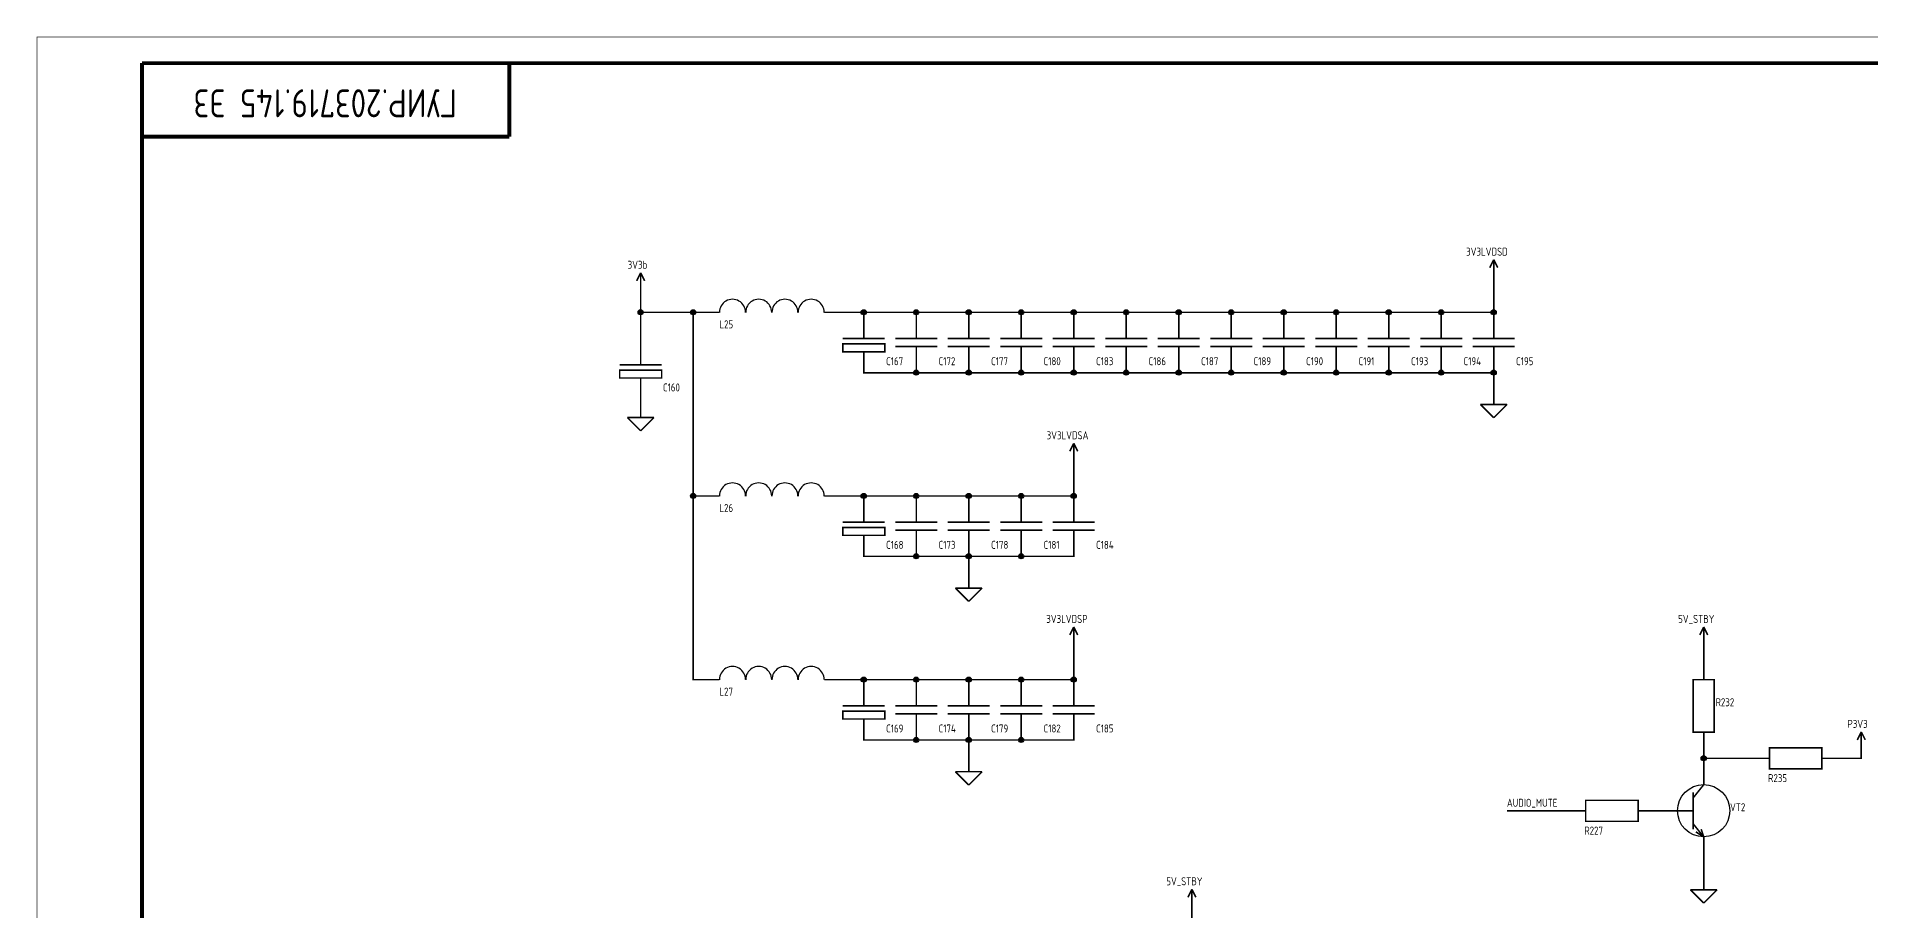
# Model space of a CAD drawing. Header units: millimetres. Extents: x 0 to 594, y 0 to 420.
# Drawn here: x 0 to 349.2, y 253.5 to 420 of the extents above; entities that cross this region are included whole.
import ezdxf

# ---------------------------------------------------------------- set-up
doc = ezdxf.new("R2010")
doc.units = ezdxf.units.MM
doc.layers.add('Sheet', color=7, linetype='Continuous')
doc.styles.get("Standard").update_dxf_attribs({"font": 'gost.TTF', "oblique": 15})

msp = doc.modelspace()

# ---------------------------------------------------------------- linework, layer by layer
at = {"layer": 'Sheet'}
for points, const_width in [([(0, 420), (593.96, 420), (593.96, 0.04), (0, 0.04), (0, 420)], 0.0991), ([(20, 415), (589, 415)], 0.749), ([(20, 415), (20, 5)], 0.749), ([(90, 401), (90, 415)], 0.749), ([(20, 401), (90, 401)], 0.749), ([(277.5, 377.54), (276.74, 376.02)], 0.3), ([(277.5, 377.54), (278.26, 376.02)], 0.3), ([(277.5, 375), (277.5, 377.54)], 0.3), ([(115, 375.04), (114.24, 373.52)], 0.3), ([(115, 375.04), (115.76, 373.52)], 0.3), ([(115, 372.5), (115, 375.04)], 0.3), ([(277.5, 367.5), (277.5, 375)], 0.3), ([(115, 367.5), (115, 372.5)], 0.3), ([(115, 360), (115, 367.5), (125, 367.5)], 0.3), ([(127.5, 332.5), (125, 332.5), (125, 367.5), (127.5, 367.5)], 0.3), ([(130, 367.5), (127.5, 367.5)], 0.3), ([(150, 367.5), (152.5, 367.5)], 0.3), ([(217.5, 367.5), (207.5, 367.5), (197.5, 367.5), (187.5, 367.5), (177.5, 367.5), (167.5, 367.5), (157.5, 367.5), (152.5, 367.5)], 0.3), ([(157.5, 367.5), (157.5, 365)], 0.3), ([(167.5, 367.5), (167.5, 365)], 0.3), ([(177.5, 367.5), (177.5, 365)], 0.3), ([(187.5, 367.5), (187.5, 365)], 0.3), ([(197.5, 367.5), (197.5, 365)], 0.3), ([(207.5, 365), (207.5, 367.5)], 0.3), ([(217.5, 367.5), (217.5, 365)], 0.3), ([(217.5, 367.5), (227.5, 367.5), (237.5, 367.5), (247.5, 367.5), (257.5, 367.5), (267.5, 367.5), (277.5, 367.5), (277.5, 365)], 0.3), ([(227.5, 367.5), (227.5, 365)], 0.3), ([(237.5, 365), (237.5, 367.5)], 0.3), ([(247.5, 367.5), (247.5, 365)], 0.3), ([(257.5, 367.5), (257.5, 365)], 0.3), ([(267.5, 365), (267.5, 367.5)], 0.3), ([(157.5, 362.5), (157.5, 365)], 0.3), ([(167.5, 362.5), (167.5, 365)], 0.3), ([(177.5, 362.5), (177.5, 365)], 0.3), ([(187.5, 362.5), (187.5, 365)], 0.3), ([(197.5, 362.5), (197.5, 365)], 0.3), ([(207.5, 362.5), (207.5, 365)], 0.3), ([(217.5, 362.5), (217.5, 365)], 0.3), ([(227.5, 362.5), (227.5, 365)], 0.3), ([(237.5, 362.5), (237.5, 365)], 0.3), ([(247.5, 362.5), (247.5, 365)], 0.3), ([(257.5, 362.5), (257.5, 365)], 0.3), ([(267.5, 362.5), (267.5, 365)], 0.3), ([(277.5, 362.5), (277.5, 365)], 0.3), ([(115, 357.5), (115, 360)], 0.3), ([(153.5, 362.5), (161.5, 362.5)], 0.3), ([(161.5, 361.5), (153.5, 361.5), (153.5, 360), (161.5, 360), (161.5, 361.5)], 0.3), ([(157.5, 360), (157.5, 358.5)], 0.3), ([(163.5, 362.5), (171.5, 362.5)], 0.3), ([(171.5, 361), (163.5, 361)], 0.3), ([(167.5, 361), (167.5, 358.5)], 0.3), ([(173.5, 362.5), (181.5, 362.5)], 0.3), ([(181.5, 361), (173.5, 361)], 0.3), ([(177.5, 361), (177.5, 358.5)], 0.3), ([(183.5, 362.5), (191.5, 362.5)], 0.3), ([(191.5, 361), (183.5, 361)], 0.3), ([(187.5, 361), (187.5, 358.5)], 0.3), ([(193.5, 362.5), (201.5, 362.5)], 0.3), ([(201.5, 361), (193.5, 361)], 0.3), ([(197.5, 361), (197.5, 358.5)], 0.3), ([(203.5, 362.5), (211.5, 362.5)], 0.3), ([(211.5, 361), (203.5, 361)], 0.3), ([(207.5, 361), (207.5, 358.5)], 0.3), ([(213.5, 362.5), (221.5, 362.5)], 0.3), ([(221.5, 361), (213.5, 361)], 0.3), ([(217.5, 361), (217.5, 358.5)], 0.3), ([(223.5, 362.5), (231.5, 362.5)], 0.3), ([(231.5, 361), (223.5, 361)], 0.3), ([(227.5, 361), (227.5, 358.5)], 0.3), ([(233.5, 362.5), (241.5, 362.5)], 0.3), ([(241.5, 361), (233.5, 361)], 0.3), ([(237.5, 361), (237.5, 358.5)], 0.3), ([(243.5, 362.5), (251.5, 362.5)], 0.3), ([(251.5, 361), (243.5, 361)], 0.3), ([(247.5, 361), (247.5, 358.5)], 0.3), ([(253.5, 362.5), (261.5, 362.5)], 0.3), ([(261.5, 361), (253.5, 361)], 0.3), ([(257.5, 361), (257.5, 358.5)], 0.3), ([(263.5, 362.5), (271.5, 362.5)], 0.3), ([(271.5, 361), (263.5, 361)], 0.3), ([(267.5, 361), (267.5, 358.5)], 0.3), ([(273.5, 362.5), (281.5, 362.5)], 0.3), ([(281.5, 361), (273.5, 361)], 0.3), ([(277.5, 361), (277.5, 358.5)], 0.3), ([(111, 357.5), (119, 357.5)], 0.3), ([(119, 356.5), (111, 356.5), (111, 355), (119, 355), (119, 356.5)], 0.3), ([(157.5, 358.5), (157.5, 356), (167.5, 356)], 0.3), ([(167.5, 356), (167.5, 358.5)], 0.3), ([(177.5, 356), (177.5, 358.5)], 0.3), ([(187.5, 356), (187.5, 358.5)], 0.3), ([(197.5, 356), (197.5, 358.5)], 0.3), ([(207.5, 356), (207.5, 358.5)], 0.3), ([(217.5, 356), (217.5, 358.5)], 0.3), ([(227.5, 356), (227.5, 358.5)], 0.3), ([(237.5, 358.5), (237.5, 356)], 0.3), ([(247.5, 356), (247.5, 358.5)], 0.3), ([(257.5, 356), (257.5, 358.5)], 0.3), ([(267.5, 358.5), (267.5, 356)], 0.3), ([(277.5, 356), (277.5, 358.5)], 0.3), ([(115, 355), (115, 353.5)], 0.3), ([(115, 350), (115, 353.5)], 0.3), ([(167.5, 356), (177.5, 356), (187.5, 356), (197.5, 356), (207.5, 356)], 0.3), ([(207.5, 356), (217.5, 356), (227.5, 356), (237.5, 356), (247.5, 356), (257.5, 356), (267.5, 356), (277.5, 356)], 0.3), ([(277.5, 356), (277.5, 352.5)], 0.3), ([(115, 350), (115, 347.46)], 0.3), ([(274.96, 349.96), (280.04, 349.96)], 0.3), ([(274.96, 349.96), (277.5, 347.42)], 0.3), ([(277.5, 352.5), (277.5, 349.96)], 0.3), ([(280.04, 349.96), (277.5, 347.42)], 0.3), ([(112.46, 347.46), (117.54, 347.46)], 0.3), ([(112.46, 347.46), (115, 344.92)], 0.3), ([(117.54, 347.46), (115, 344.92)], 0.3), ([(197.5, 342.54), (196.74, 341.02)], 0.3), ([(197.5, 342.54), (198.26, 341.02)], 0.3), ([(197.5, 340), (197.5, 342.54)], 0.3), ([(197.5, 332.5), (197.5, 340)], 0.3), ([(127.5, 297.5), (125, 297.5), (125, 332.5)], 0.3), ([(130, 332.5), (127.5, 332.5)], 0.3), ([(150, 332.5), (152.5, 332.5)], 0.3), ([(152.5, 332.5), (157.5, 332.5), (167.5, 332.5), (177.5, 332.5), (187.5, 332.5), (197.5, 332.5), (197.5, 330)], 0.3), ([(157.5, 332.5), (157.5, 330)], 0.3), ([(167.5, 332.5), (167.5, 330)], 0.3), ([(177.5, 332.5), (177.5, 330)], 0.3), ([(187.5, 332.5), (187.5, 330)], 0.3), ([(157.5, 327.5), (157.5, 330)], 0.3), ([(167.5, 327.5), (167.5, 330)], 0.3), ([(177.5, 327.5), (177.5, 330)], 0.3), ([(187.5, 327.5), (187.5, 330)], 0.3), ([(197.5, 327.5), (197.5, 330)], 0.3), ([(153.5, 327.5), (161.5, 327.5)], 0.3), ([(161.5, 326.5), (153.5, 326.5), (153.5, 325), (161.5, 325), (161.5, 326.5)], 0.3), ([(157.5, 325), (157.5, 323.5)], 0.3), ([(163.5, 327.5), (171.5, 327.5)], 0.3), ([(171.5, 326), (163.5, 326)], 0.3), ([(167.5, 326), (167.5, 323.5)], 0.3), ([(173.5, 327.5), (181.5, 327.5)], 0.3), ([(181.5, 326), (173.5, 326)], 0.3), ([(177.5, 326), (177.5, 323.5)], 0.3), ([(183.5, 327.5), (191.5, 327.5)], 0.3), ([(191.5, 326), (183.5, 326)], 0.3), ([(187.5, 326), (187.5, 323.5)], 0.3), ([(193.5, 327.5), (201.5, 327.5)], 0.3), ([(201.5, 326), (193.5, 326)], 0.3), ([(197.5, 326), (197.5, 323.5)], 0.3), ([(157.5, 323.5), (157.5, 321), (167.5, 321), (167.5, 323.5)], 0.3), ([(177.5, 321), (177.5, 323.5)], 0.3), ([(177.5, 317.5), (177.5, 321), (187.5, 321), (197.5, 321), (197.5, 323.5)], 0.3), ([(187.5, 321), (187.5, 323.5)], 0.3), ([(167.5, 321), (177.5, 321)], 0.3), ([(174.96, 314.96), (180.04, 314.96)], 0.3), ([(174.96, 314.96), (177.5, 312.42)], 0.3), ([(177.5, 317.5), (177.5, 314.96)], 0.3), ([(180.04, 314.96), (177.5, 312.42)], 0.3), ([(197.5, 307.54), (196.74, 306.02)], 0.3), ([(197.5, 307.54), (198.26, 306.02)], 0.3), ([(197.5, 305), (197.5, 307.54)], 0.3), ([(317.5, 307.54), (316.74, 306.02)], 0.3), ([(317.5, 307.54), (318.26, 306.02)], 0.3), ([(317.5, 305), (317.5, 307.54)], 0.3), ([(197.5, 297.5), (197.5, 305)], 0.3), ([(317.5, 300), (317.5, 305)], 0.3), ([(130, 297.5), (127.5, 297.5)], 0.3), ([(150, 297.5), (152.5, 297.5)], 0.3), ([(152.5, 297.5), (157.5, 297.5), (167.5, 297.5), (177.5, 297.5), (187.5, 297.5), (197.5, 297.5), (197.5, 295)], 0.3), ([(157.5, 297.5), (157.5, 295)], 0.3), ([(167.5, 297.5), (167.5, 295)], 0.3), ([(177.5, 297.5), (177.5, 295)], 0.3), ([(187.5, 297.5), (187.5, 295)], 0.3), ([(317.5, 287.5), (315.5, 287.5), (315.5, 297.5), (319.5, 297.5), (319.5, 287.5), (317.5, 287.5)], 0.3), ([(317.5, 297.5), (317.5, 300)], 0.3), ([(157.5, 292.5), (157.5, 295)], 0.3), ([(167.5, 292.5), (167.5, 295)], 0.3), ([(177.5, 292.5), (177.5, 295)], 0.3), ([(187.5, 292.5), (187.5, 295)], 0.3), ([(197.5, 292.5), (197.5, 295)], 0.3), ([(153.5, 292.5), (161.5, 292.5)], 0.3), ([(161.5, 291.5), (153.5, 291.5), (153.5, 290), (161.5, 290), (161.5, 291.5)], 0.3), ([(157.5, 290), (157.5, 288.5)], 0.3), ([(163.5, 292.5), (171.5, 292.5)], 0.3), ([(171.5, 291), (163.5, 291)], 0.3), ([(167.5, 291), (167.5, 288.5)], 0.3), ([(173.5, 292.5), (181.5, 292.5)], 0.3), ([(181.5, 291), (173.5, 291)], 0.3), ([(177.5, 291), (177.5, 288.5)], 0.3), ([(183.5, 292.5), (191.5, 292.5)], 0.3), ([(191.5, 291), (183.5, 291)], 0.3), ([(187.5, 291), (187.5, 288.5)], 0.3), ([(193.5, 292.5), (201.5, 292.5)], 0.3), ([(201.5, 291), (193.5, 291)], 0.3), ([(197.5, 291), (197.5, 288.5)], 0.3), ([(157.5, 288.5), (157.5, 286), (167.5, 286), (167.5, 288.5)], 0.3), ([(167.5, 286), (177.5, 286), (187.5, 286), (197.5, 286), (197.5, 288.5)], 0.3), ([(177.5, 286), (177.5, 288.5)], 0.3), ([(187.5, 286), (187.5, 288.5)], 0.3), ([(317.5, 287.5), (317.5, 285)], 0.3), ([(347.5, 287.54), (346.74, 286.02)], 0.3), ([(347.5, 287.54), (348.26, 286.02)], 0.3), ([(347.5, 285), (347.5, 287.54)], 0.3), ([(177.5, 282.5), (177.5, 286)], 0.3), ([(317.5, 280), (317.5, 282.5), (317.5, 285)], 0.3), ([(330, 282.5), (330, 284.5), (340, 284.5), (340, 280.5), (330, 280.5), (330, 282.5)], 0.3), ([(342.5, 282.5), (347.5, 282.5), (347.5, 285)], 0.3), ([(174.96, 279.96), (180.04, 279.96)], 0.3), ([(174.96, 279.96), (177.5, 277.42)], 0.3), ([(177.5, 282.5), (177.5, 279.96)], 0.3), ([(180.04, 279.96), (177.5, 277.42)], 0.3), ([(327.5, 282.5), (317.5, 282.5)], 0.3), ([(317.5, 277.5), (317.5, 280)], 0.3), ([(330, 282.5), (327.5, 282.5)], 0.3), ([(340, 282.5), (342.5, 282.5)], 0.3), ([(315.5, 275), (317.5, 277.5)], 0.3), ([(315.5, 269), (315.5, 276)], 0.3), ([(292.5, 272.5), (280, 272.5)], 0.3), ([(295, 272.5), (292.5, 272.5)], 0.3), ([(295, 272.5), (295, 274.5), (305, 274.5), (305, 270.5), (295, 270.5), (295, 272.5)], 0.3), ([(305, 272.5), (307.5, 272.5)], 0.3), ([(310, 272.5), (307.5, 272.5)], 0.3), ([(312.5, 272.5), (310, 272.5)], 0.3), ([(312.5, 272.5), (315.5, 272.5)], 0.3), ([(315.5, 270), (317.5, 267.5)], 0.3), ([(317.5, 267.5), (317, 269)], 0.3), ([(317.5, 267.5), (316, 268.5)], 0.3), ([(317.5, 267.5), (317.5, 265)], 0.3), ([(317.5, 265), (317.5, 260)], 0.3), ([(317.5, 260), (317.5, 257.46)], 0.3), ([(220, 257.54), (219.24, 256.02)], 0.3), ([(220, 257.54), (220.76, 256.02)], 0.3), ([(220, 255), (220, 257.54)], 0.3), ([(220, 250), (220, 255)], 0.3), ([(314.96, 257.46), (320.04, 257.46)], 0.3), ([(314.96, 257.46), (317.5, 254.92)], 0.3), ([(320.04, 257.46), (317.5, 254.92)], 0.3)]:
    msp.add_lwpolyline(points, dxfattribs=dict(at, const_width=const_width))
at = {"layer": 'Sheet', "const_width": 0.508}
for points in [[(114.75, 367.5, 1), (115.25, 367.5, 1)], [(124.75, 367.5, 1), (125.25, 367.5, 1)], [(157.25, 367.5, 1), (157.75, 367.5, 1)], [(167.25, 367.5, 1), (167.75, 367.5, 1)], [(177.25, 367.5, 1), (177.75, 367.5, 1)], [(187.25, 367.5, 1), (187.75, 367.5, 1)], [(197.25, 367.5, 1), (197.75, 367.5, 1)], [(207.25, 367.5, 1), (207.75, 367.5, 1)], [(217.25, 367.5, 1), (217.75, 367.5, 1)], [(227.25, 367.5, 1), (227.75, 367.5, 1)], [(237.25, 367.5, 1), (237.75, 367.5, 1)], [(247.25, 367.5, 1), (247.75, 367.5, 1)], [(257.25, 367.5, 1), (257.75, 367.5, 1)], [(267.25, 367.5, 1), (267.75, 367.5, 1)], [(277.25, 367.5, 1), (277.75, 367.5, 1)], [(167.25, 356, 1), (167.75, 356, 1)], [(177.25, 356, 1), (177.75, 356, 1)], [(187.25, 356, 1), (187.75, 356, 1)], [(197.25, 356, 1), (197.75, 356, 1)], [(207.25, 356, 1), (207.75, 356, 1)], [(217.25, 356, 1), (217.75, 356, 1)], [(227.25, 356, 1), (227.75, 356, 1)], [(237.25, 356, 1), (237.75, 356, 1)], [(247.25, 356, 1), (247.75, 356, 1)], [(257.25, 356, 1), (257.75, 356, 1)], [(267.25, 356, 1), (267.75, 356, 1)], [(277.25, 356, 1), (277.75, 356, 1)], [(124.75, 332.5, 1), (125.25, 332.5, 1)], [(157.25, 332.5, 1), (157.75, 332.5, 1)], [(167.25, 332.5, 1), (167.75, 332.5, 1)], [(177.25, 332.5, 1), (177.75, 332.5, 1)], [(187.25, 332.5, 1), (187.75, 332.5, 1)], [(197.25, 332.5, 1), (197.75, 332.5, 1)], [(167.25, 321, 1), (167.75, 321, 1)], [(177.25, 321, 1), (177.75, 321, 1)], [(187.25, 321, 1), (187.75, 321, 1)], [(157.25, 297.5, 1), (157.75, 297.5, 1)], [(167.25, 297.5, 1), (167.75, 297.5, 1)], [(177.25, 297.5, 1), (177.75, 297.5, 1)], [(187.25, 297.5, 1), (187.75, 297.5, 1)], [(197.25, 297.5, 1), (197.75, 297.5, 1)], [(167.25, 286, 1), (167.75, 286, 1)], [(177.25, 286, 1), (177.75, 286, 1)], [(187.25, 286, 1), (187.75, 286, 1)], [(317.25, 282.5, 1), (317.75, 282.5, 1)]]:
    msp.add_lwpolyline(points, format="xyb", close=True, dxfattribs=at)
at = {"layer": 'Sheet'}
for centre in [(167.48, 321.02), (167.48, 321.02), (167.48, 321.02), (167.48, 321.02), (177.48, 321.02), (177.48, 321.02), (177.48, 321.02), (177.48, 321.02), (177.48, 321.02), (177.48, 321.02), (187.48, 321.02), (187.48, 321.02), (187.48, 321.02), (187.48, 321.02), (157.48, 297.52), (157.48, 297.52), (157.48, 297.52), (157.48, 297.52), (167.48, 297.52), (167.48, 297.52), (167.48, 297.52), (167.48, 297.52), (177.48, 297.52), (177.48, 297.52), (177.48, 297.52), (177.48, 297.52), (187.48, 297.52), (187.48, 297.52), (187.48, 297.52), (187.48, 297.52), (197.48, 297.52), (197.48, 297.52), (197.48, 297.52), (197.48, 297.52), (167.48, 286.02), (167.48, 286.02), (167.48, 286.02), (167.48, 286.02), (177.48, 286.02), (177.48, 286.02), (177.48, 286.02), (177.48, 286.02), (177.48, 286.02), (177.48, 286.02), (187.48, 286.02), (187.48, 286.02), (187.48, 286.02), (187.48, 286.02)]:
    msp.add_circle(centre, 0.486, dxfattribs=at)
for centre, start, end in [((132.48, 367.52), 359.518, 180.49), ((137.48, 367.52), 359.518, 180.49), ((142.48, 367.52), 359.5183, 180.4902), ((147.48, 367.52), 359.5182, 180.4902), ((132.48, 332.52), 359.5281, 180.4797), ((137.48, 332.52), 359.5281, 180.4797), ((142.48, 332.52), 359.5284, 180.48), ((147.48, 332.52), 359.5283, 180.4799), ((132.48, 297.52), 359.5081, 180.5001), ((137.48, 297.52), 359.5081, 180.5001), ((142.48, 297.52), 359.5083, 180.5003), ((147.48, 297.52), 359.5083, 180.5003)]:
    msp.add_arc(centre, 2.48, start, end, dxfattribs=at)
for centre, major_axis, ratio in [((114.98, 367.52), (0, 0.488), 0.997286), ((114.98, 367.52), (0, 0.488), 0.997286), ((114.98, 367.52), (0, 0.488), 0.997286), ((114.98, 367.52), (0, 0.488), 0.997286), ((124.98, 367.52), (0, 0.488), 0.997286), ((124.98, 367.52), (0, 0.488), 0.997286), ((124.98, 367.52), (0, 0.488), 0.997286), ((124.98, 367.52), (0, 0.488), 0.997286), ((157.48, 367.52), (0, 0.488), 0.997286), ((157.48, 367.52), (0, 0.488), 0.997286), ((157.48, 367.52), (0, 0.488), 0.997286), ((157.48, 367.52), (0, 0.488), 0.997286), ((167.48, 367.52), (0, 0.488), 0.997286), ((167.48, 367.52), (0, 0.488), 0.997286), ((167.48, 367.52), (0, 0.488), 0.997286), ((167.48, 367.52), (0, 0.488), 0.997286), ((177.48, 367.52), (0, 0.488), 0.997286), ((177.48, 367.52), (0, 0.488), 0.997286), ((177.48, 367.52), (0, 0.488), 0.997286), ((177.48, 367.52), (0, 0.488), 0.997286), ((187.48, 367.52), (0, 0.488), 0.997286), ((187.48, 367.52), (0, 0.488), 0.997286), ((187.48, 367.52), (0, 0.488), 0.997286), ((187.48, 367.52), (0, 0.488), 0.997286), ((197.48, 367.52), (0, 0.488), 0.997286), ((197.48, 367.52), (0, 0.488), 0.997286), ((197.48, 367.52), (0, 0.488), 0.997286), ((197.48, 367.52), (0, 0.488), 0.997286), ((207.48, 367.52), (0, 0.488), 0.997286), ((207.48, 367.52), (0, 0.488), 0.997286), ((207.48, 367.52), (0, 0.488), 0.997286), ((207.48, 367.52), (0, 0.488), 0.997286), ((217.48, 367.52), (0, 0.488), 0.997286), ((217.48, 367.52), (0, 0.488), 0.997286), ((217.48, 367.52), (0, 0.488), 0.997286), ((217.48, 367.52), (0, 0.488), 0.997286), ((217.48, 367.52), (0, 0.488), 0.997286), ((217.48, 367.52), (0, 0.488), 0.997286), ((227.48, 367.52), (0.488, 0), 0.999984), ((227.48, 367.52), (0.488, 0), 0.999984), ((227.48, 367.52), (0.488, 0), 0.999984), ((227.48, 367.52), (0.488, 0), 0.999984), ((237.48, 367.52), (0.488, 0), 0.999984), ((237.48, 367.52), (0.488, 0), 0.999984), ((237.48, 367.52), (0.488, 0), 0.999984), ((237.48, 367.52), (0.488, 0), 0.999984), ((247.48, 367.52), (0, 0.488), 0.999995), ((247.48, 367.52), (0, 0.488), 0.999995), ((247.48, 367.52), (0, 0.488), 0.999995), ((247.48, 367.52), (0, 0.488), 0.999995), ((257.48, 367.52), (0, 0.488), 0.999995), ((257.48, 367.52), (0, 0.488), 0.999995), ((257.48, 367.52), (0, 0.488), 0.999995), ((257.48, 367.52), (0, 0.488), 0.999995), ((267.48, 367.52), (0.488, 0), 0.999984), ((267.48, 367.52), (0.488, 0), 0.999984), ((267.48, 367.52), (0.488, 0), 0.999984), ((267.48, 367.52), (0.488, 0), 0.999984), ((277.48, 367.52), (0, 0.488), 0.997286), ((277.48, 367.52), (0, 0.488), 0.997286), ((277.48, 367.52), (0, 0.488), 0.997286), ((277.48, 367.52), (0, 0.488), 0.997286), ((167.48, 356.02), (0, 0.488), 0.997286), ((167.48, 356.02), (0, 0.488), 0.997286), ((167.48, 356.02), (0, 0.488), 0.997286), ((167.48, 356.02), (0, 0.488), 0.997286), ((167.48, 356.02), (0, 0.488), 0.997286), ((167.48, 356.02), (0, 0.488), 0.997286), ((177.48, 356.02), (0, 0.488), 0.997286), ((177.48, 356.02), (0, 0.488), 0.997286), ((177.48, 356.02), (0, 0.488), 0.997286), ((177.48, 356.02), (0, 0.488), 0.997286), ((187.48, 356.02), (0, 0.488), 0.997286), ((187.48, 356.02), (0, 0.488), 0.997286), ((187.48, 356.02), (0, 0.488), 0.997286), ((187.48, 356.02), (0, 0.488), 0.997286), ((197.48, 356.02), (0, 0.488), 0.997286), ((197.48, 356.02), (0, 0.488), 0.997286), ((197.48, 356.02), (0, 0.488), 0.997286), ((197.48, 356.02), (0, 0.488), 0.997286), ((207.48, 356.02), (0, 0.488), 0.997286), ((207.48, 356.02), (0, 0.488), 0.997286), ((207.48, 356.02), (0, 0.488), 0.997286), ((207.48, 356.02), (0, 0.488), 0.997286), ((207.48, 356.02), (0, 0.488), 0.997286), ((207.48, 356.02), (0, 0.488), 0.997286), ((217.48, 356.02), (0, 0.488), 0.997286), ((217.48, 356.02), (0, 0.488), 0.997286), ((217.48, 356.02), (0, 0.488), 0.997286), ((217.48, 356.02), (0, 0.488), 0.997286), ((227.48, 356.02), (0.488, 0), 0.999984), ((227.48, 356.02), (0.488, 0), 0.999984), ((227.48, 356.02), (0.488, 0), 0.999984), ((227.48, 356.02), (0.488, 0), 0.999984), ((237.48, 356.02), (0.488, 0), 0.999984), ((237.48, 356.02), (0.488, 0), 0.999984), ((237.48, 356.02), (0.488, 0), 0.999984), ((237.48, 356.02), (0.488, 0), 0.999984), ((247.48, 356.02), (0, 0.488), 0.999995), ((247.48, 356.02), (0, 0.488), 0.999995), ((247.48, 356.02), (0, 0.488), 0.999995), ((247.48, 356.02), (0, 0.488), 0.999995), ((257.48, 356.02), (0, 0.488), 0.999995), ((257.48, 356.02), (0, 0.488), 0.999995), ((257.48, 356.02), (0, 0.488), 0.999995), ((257.48, 356.02), (0, 0.488), 0.999995), ((267.48, 356.02), (0.488, 0), 0.999984), ((267.48, 356.02), (0.488, 0), 0.999984), ((267.48, 356.02), (0.488, 0), 0.999984), ((267.48, 356.02), (0.488, 0), 0.999984), ((277.48, 356.02), (0, 0.488), 0.997286), ((277.48, 356.02), (0, 0.488), 0.997286), ((277.48, 356.02), (0, 0.488), 0.997286), ((277.48, 356.02), (0, 0.488), 0.997286), ((277.48, 356.02), (0, 0.488), 0.997286), ((277.48, 356.02), (0, 0.488), 0.997286), ((124.98, 332.52), (0.486, 0), 0.99999), ((124.98, 332.52), (0.486, 0), 0.99999), ((124.98, 332.52), (0.486, 0), 0.99999), ((124.98, 332.52), (0.486, 0), 0.99999), ((157.48, 332.52), (0.486, 0), 0.99999), ((157.48, 332.52), (0.486, 0), 0.99999), ((157.48, 332.52), (0.486, 0), 0.99999), ((157.48, 332.52), (0.486, 0), 0.99999), ((167.48, 332.52), (0.486, 0), 0.99999), ((167.48, 332.52), (0.486, 0), 0.99999), ((167.48, 332.52), (0.486, 0), 0.99999), ((167.48, 332.52), (0.486, 0), 0.99999), ((177.48, 332.52), (0.486, 0), 0.99999), ((177.48, 332.52), (0.486, 0), 0.99999), ((177.48, 332.52), (0.486, 0), 0.99999), ((177.48, 332.52), (0.486, 0), 0.99999), ((187.48, 332.52), (0.486, 0), 0.99999), ((187.48, 332.52), (0.486, 0), 0.99999), ((187.48, 332.52), (0.486, 0), 0.99999), ((187.48, 332.52), (0.486, 0), 0.99999), ((197.48, 332.52), (0.486, 0), 0.99999), ((197.48, 332.52), (0.486, 0), 0.99999), ((197.48, 332.52), (0.486, 0), 0.99999), ((197.48, 332.52), (0.486, 0), 0.99999), ((317.48, 282.52), (0, 0.488), 0.997281), ((317.48, 282.52), (0, 0.488), 0.997281), ((317.48, 282.52), (0, 0.488), 0.997281), ((317.48, 282.52), (0, 0.488), 0.997281), ((317.48, 272.52), (4.98, 0), 0.999995)]:
    msp.add_ellipse(centre, major_axis=major_axis, ratio=ratio, dxfattribs=at)

# ---------------------------------------------------------------- texts
msp.add_text('ГУИР.203719.145 Э3', height=5.334, rotation=180, dxfattribs=at).set_placement((80.02, 410.02))
for s, p in [('3V3b', (112.52, 375.81)), ('3V3LVDSD', (272.24, 378.31)), ('L25', (130, 364.46)), ('C167', (161.75, 357.43)), ('C172', (171.75, 357.43)), ('C177', (181.75, 357.43)), ('C180', (191.75, 357.43)), ('C183', (201.75, 357.43)), ('C186', (211.75, 357.43)), ('C187', (221.75, 357.43)), ('C189', (231.75, 357.43)), ('C190', (241.75, 357.43)), ('C191', (251.75, 357.43)), ('C193', (261.75, 357.43)), ('C194', (271.75, 357.43)), ('C195', (281.75, 357.43)), ('C160', (119.25, 352.43)), ('3V3LVDSA', (192.33, 343.31)), ('L26', (130, 329.46)), ('C168', (161.75, 322.43)), ('C173', (171.75, 322.43)), ('C178', (181.75, 322.43)), ('C181', (191.75, 322.43)), ('C184', (201.75, 322.43)), ('3V3LVDSP', (192.26, 308.31)), ('5V_STBY', (312.62, 308.31)), ('L27', (130, 294.46)), ('R232', (319.75, 292.43)), ('C169', (161.75, 287.43)), ('C174', (171.75, 287.43)), ('C179', (181.75, 287.43)), ('C182', (191.75, 287.43)), ('C185', (201.75, 287.43)), ('P3V3', (344.87, 288.31)), ('R235', (329.75, 277.97)), ('AUDIO_MUTE', (280, 273.27)), ('VT2', (322.5, 272.43)), ('R227', (294.75, 267.97)), ('5V_STBY', (215.12, 258.31))]:
    msp.add_text(s, height=1.524, dxfattribs=at).set_placement(p)

doc.saveas('drawing.dxf')
